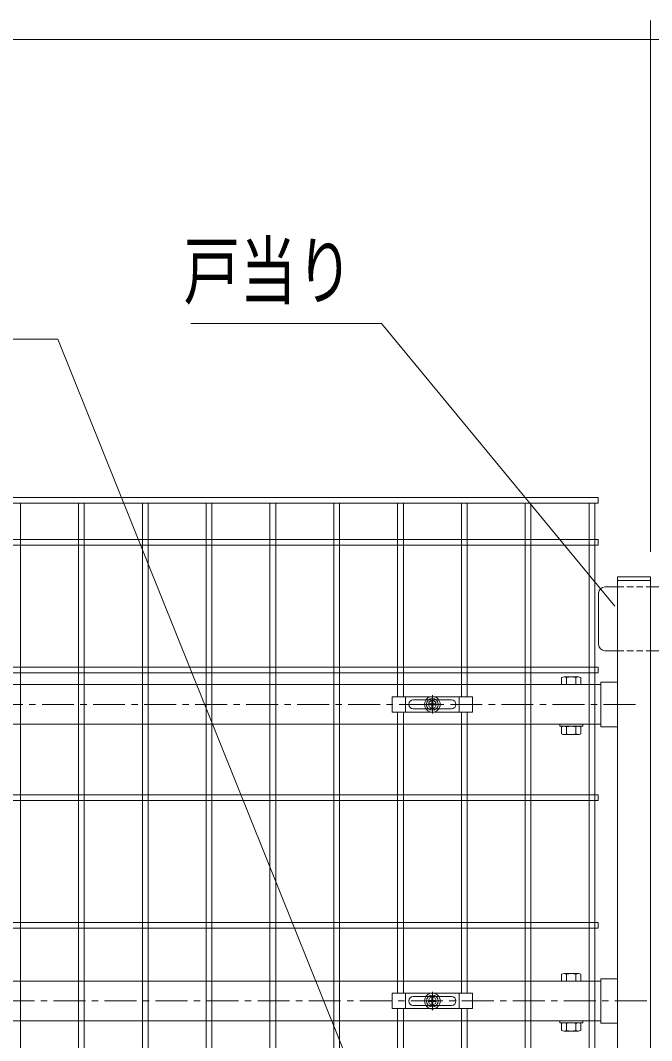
# Model space of a CAD drawing. Units: millimetres at full size; details may follow other scales. Extents: x -4455 to 4455, y -3150 to 3150.
# Drawn here: x 778 to 1272, y 149 to 948 of the extents above; entities that cross this region are included whole.
import ezdxf
from ezdxf.enums import TextEntityAlignment as Align

# ---------------------------------------------------------------- set-up
doc = ezdxf.new("R2010")
doc.units = ezdxf.units.MM
doc.header["$LTSCALE"] = 20
doc.linetypes.add('USER1', pattern=[2, 1.25, -0.25, 0.25, -0.25])
doc.linetypes.add('USER2', pattern=[0.375, 0.25, -0.125])
for name, color, linetype, lineweight in [('0-0_外形線', 7, 'Continuous', 18), ('0-1_軸線', 2, 'USER1', 18), ('0-3_寸法線', 1, 'Continuous', 18), ('0-6_NEO', 152, 'Continuous', 18), ('0-7_丁番', 3, 'Continuous', 18), ('0-8_固定金具', 41, 'Continuous', 18), ('0-B_扉横枠', 7, 'Continuous', 18)]:
    doc.layers.add(name, color=color, linetype=linetype, lineweight=lineweight)
doc.styles.add('ＭＳ ゴシック', font='')
doc.styles.get('ＭＳ ゴシック').set_extended_font_data('MS Gothic')

msp = doc.modelspace()

# ---------------------------------------------------------------- linework, layer by layer
at = {"layer": '0-0_外形線'}
for p, q in [((1245.67, 511.87), (1271.67, 511.87)), ((1245.67, 511.87), (1245.67, 508.87)), ((1271.67, 511.87), (1271.67, 508.87)), ((1245.67, 508.87), (1245.67, -226.67)), ((1271.67, 508.87), (1245.67, 508.87)), ((1271.67, -902.13), (1271.67, 508.87))]:
    msp.add_line(p, q, dxfattribs=at)
at = {"layer": '0-1_軸線'}
for p, q in [((1259.77, 411.87), (188.57, 411.87)), ((1268.77, 179.57), (197.57, 179.57))]:
    msp.add_line(p, q, dxfattribs=at)
at = {"layer": '0-3_寸法線'}
msp.add_line((1271.67, 531.37), (1271.67, 947.59), dxfattribs=at)
msp.add_line((1271.67, 531.37), (1271.67, 947.59), dxfattribs=at)
at = {"layer": '0-3_寸法線', "color": 2}
for p, q in [((179.67, 932.59), (1271.67, 932.59)), ((1234.17, 932.59), (1196.67, 932.59)), ((1271.67, 932.59), (1281.67, 932.59))]:
    msp.add_line(p, q, dxfattribs=at)
at = {"layer": '0-3_寸法線', "color": 4}
for points in [[(911.27, 710.21), (1060.85, 710.21), (1243.73, 488.73)], [(506.9, 697.81), (807.06, 697.81), (1108.11, -50.52)]]:
    msp.add_lwpolyline(points, dxfattribs=at)
at = {"layer": '0-6_NEO'}
for p, q in [((1230.67, 573.87), (220.67, 573.87)), ((1230.67, 569.37), (220.67, 569.37)), ((777.92, 569.37), (777.92, -891.63)), ((823.42, 569.37), (823.42, 36.62)), ((827.92, 569.37), (827.92, 36.62)), ((873.42, 569.37), (873.42, 36.62)), ((877.92, 569.37), (877.92, 36.62)), ((923.42, 569.37), (923.42, -891.63)), ((927.92, 569.37), (927.92, -891.63)), ((973.42, 569.37), (973.42, 36.62)), ((977.92, 569.37), (977.92, 36.62)), ((1023.42, 569.37), (1023.42, 36.62)), ((1027.92, 569.37), (1027.92, 36.62)), ((1073.42, 569.37), (1073.42, 417.87)), ((1077.92, 569.37), (1077.92, 417.87)), ((1123.42, 569.37), (1123.42, 417.87)), ((1127.92, 569.37), (1127.92, 417.87)), ((1173.42, 569.37), (1173.42, 36.62)), ((1177.92, 569.37), (1177.92, 36.62)), ((1223.42, 569.37), (1223.42, -891.63)), ((1227.92, 569.37), (1227.92, -891.63)), ((1230.67, 573.87), (1230.67, 569.37)), ((1230.67, 541.12), (220.67, 541.12)), ((1230.67, 536.62), (220.67, 536.62)), ((1230.67, 541.12), (1230.67, 536.62)), ((1230.67, 441.12), (220.67, 441.12)), ((1230.67, 441.12), (1230.67, 436.62)), ((1230.67, 436.62), (220.67, 436.62)), ((1073.42, 405.87), (1073.42, 185.57)), ((1077.92, 405.87), (1077.92, 185.57)), ((1123.42, 405.87), (1123.42, 185.57)), ((1127.92, 405.87), (1127.92, 185.57)), ((1230.67, 341.12), (220.67, 341.12)), ((1230.67, 336.62), (220.67, 336.62)), ((1230.67, 341.12), (1230.67, 336.62)), ((1230.67, 241.12), (220.67, 241.12)), ((1230.67, 241.12), (1230.67, 236.62)), ((1230.67, 236.62), (220.67, 236.62)), ((1073.42, 173.57), (1073.42, -566.83)), ((1077.92, 173.57), (1077.92, -566.83)), ((1123.42, 173.57), (1123.42, 36.62)), ((1127.92, 173.57), (1127.92, 36.62))]:
    msp.add_line(p, q, dxfattribs=at)
at = {"layer": '0-7_丁番'}
for p, q in [((1235.87, 503.87), (1245.67, 503.87)), ((1281.67, 503.87), (1271.67, 503.87)), ((1230.87, 498.87), (1230.87, 458.87)), ((1235.87, 453.87), (1245.67, 453.87)), ((1271.67, 453.87), (1281.67, 453.87))]:
    msp.add_line(p, q, dxfattribs=at)
at = {"layer": '0-7_丁番', "color": 4, "linetype": 'USER2'}
for p, q in [((1245.67, 503.87), (1271.67, 503.87)), ((1245.67, 453.87), (1271.67, 453.87))]:
    msp.add_line(p, q, dxfattribs=at)
at = {"layer": '0-7_丁番'}
for centre, start, end in [((1235.87, 498.87), 90, 180), ((1235.87, 458.87), 180, 270)]:
    msp.add_arc(centre, 5, start, end, dxfattribs=at)
at = {"layer": '0-8_固定金具'}
for p, q in [((1132.17, 417.87), (1069.17, 417.87)), ((1069.17, 417.87), (1069.17, 405.87)), ((1079.67, 405.87), (1079.67, 417.87)), ((1100.67, 413.87), (1100.67, 419.02)), ((1100.67, 413.87), (1100.67, 415.87)), ((1121.67, 405.87), (1121.67, 417.87)), ((1132.17, 417.87), (1132.17, 405.87)), ((1081.97, 411.87), (1082.17, 411.87)), ((1115.67, 415.37), (1085.67, 415.37)), ((1115.67, 408.37), (1085.67, 408.37)), ((1098.67, 411.87), (1093.52, 411.87)), ((1098.67, 411.87), (1096.67, 411.87)), ((1098.44, 412.24), (1098.44, 411.51)), ((1100.31, 412.24), (1098.44, 412.24)), ((1098.44, 412.24), (1098.44, 411.51)), ((1100.31, 412.24), (1098.44, 412.24)), ((1098.44, 411.51), (1100.31, 411.51)), ((1098.44, 411.51), (1100.31, 411.51)), ((1101.67, 411.87), (1099.67, 411.87)), ((1101.67, 411.87), (1099.67, 411.87)), ((1100.31, 414.1), (1100.31, 412.24)), ((1100.31, 414.1), (1100.31, 412.24)), ((1100.31, 414.1), (1100.31, 412.24)), ((1100.31, 414.1), (1100.31, 412.24)), ((1100.31, 414.1), (1100.31, 412.24)), ((1100.31, 414.1), (1100.31, 412.24)), ((1101.03, 414.1), (1100.31, 414.1)), ((1101.03, 414.1), (1100.31, 414.1)), ((1101.03, 414.1), (1100.31, 414.1)), ((1101.03, 414.1), (1100.31, 414.1)), ((1101.03, 414.1), (1100.31, 414.1)), ((1101.03, 414.1), (1100.31, 414.1)), ((1100.31, 411.51), (1100.31, 409.65)), ((1100.31, 411.51), (1100.31, 409.65)), ((1100.31, 409.65), (1101.03, 409.65)), ((1100.31, 409.65), (1101.03, 409.65)), ((1100.31, 409.65), (1101.03, 409.65)), ((1100.31, 409.65), (1101.03, 409.65)), ((1100.31, 409.65), (1101.03, 409.65)), ((1100.31, 409.65), (1101.03, 409.65)), ((1100.67, 410.87), (1100.67, 412.87)), ((1100.67, 410.87), (1100.67, 412.87)), ((1100.67, 409.87), (1100.67, 404.73)), ((1100.67, 409.87), (1100.67, 407.87)), ((1101.03, 412.24), (1101.03, 414.1)), ((1101.03, 412.24), (1101.03, 414.1)), ((1101.03, 412.24), (1101.03, 414.1)), ((1101.03, 412.24), (1101.03, 414.1)), ((1101.03, 412.24), (1101.03, 414.1)), ((1101.03, 412.24), (1101.03, 414.1)), ((1102.9, 412.24), (1101.03, 412.24)), ((1102.9, 412.24), (1101.03, 412.24)), ((1102.9, 412.24), (1101.03, 412.24)), ((1101.03, 411.51), (1102.9, 411.51)), ((1101.03, 409.65), (1101.03, 411.51)), ((1101.03, 411.51), (1102.9, 411.51)), ((1101.03, 409.65), (1101.03, 411.51)), ((1101.03, 411.51), (1102.9, 411.51)), ((1101.03, 409.65), (1101.03, 411.51)), ((1102.67, 411.87), (1107.82, 411.87)), ((1102.67, 411.87), (1104.67, 411.87)), ((1102.9, 411.51), (1102.9, 412.24)), ((1102.9, 411.51), (1102.9, 412.24)), ((1102.9, 411.51), (1102.9, 412.24)), ((1119.17, 411.87), (1119.37, 411.87)), ((1132.17, 405.87), (1069.17, 405.87)), ((1132.17, 185.57), (1069.17, 185.57)), ((1069.17, 185.57), (1069.17, 173.57)), ((1079.67, 173.57), (1079.67, 185.57)), ((1100.67, 181.57), (1100.67, 186.72)), ((1121.67, 173.57), (1121.67, 185.57)), ((1132.17, 185.57), (1132.17, 173.57)), ((1081.97, 179.57), (1082.17, 179.57)), ((1115.67, 183.07), (1085.67, 183.07)), ((1115.67, 176.07), (1085.67, 176.07)), ((1098.67, 179.57), (1093.52, 179.57)), ((1098.67, 179.57), (1096.67, 179.57)), ((1098.44, 179.94), (1098.44, 179.21)), ((1098.44, 179.94), (1098.44, 179.21)), ((1098.44, 179.94), (1098.44, 179.21)), ((1098.44, 179.94), (1098.44, 179.21)), ((1098.44, 179.94), (1098.44, 179.21)), ((1098.44, 179.94), (1098.44, 179.21)), ((1100.31, 179.94), (1098.44, 179.94)), ((1100.31, 179.94), (1098.44, 179.94)), ((1100.31, 179.94), (1098.44, 179.94)), ((1100.31, 179.94), (1098.44, 179.94)), ((1100.31, 179.94), (1098.44, 179.94)), ((1100.31, 179.94), (1098.44, 179.94)), ((1098.44, 179.21), (1100.31, 179.21)), ((1098.44, 179.21), (1100.31, 179.21)), ((1098.44, 179.21), (1100.31, 179.21)), ((1098.44, 179.21), (1100.31, 179.21)), ((1098.44, 179.21), (1100.31, 179.21)), ((1098.44, 179.21), (1100.31, 179.21)), ((1101.67, 179.57), (1099.67, 179.57)), ((1101.67, 179.57), (1099.67, 179.57)), ((1100.31, 181.8), (1100.31, 179.94)), ((1100.31, 181.8), (1100.31, 179.94)), ((1100.31, 181.8), (1100.31, 179.94)), ((1100.31, 181.8), (1100.31, 179.94)), ((1100.31, 181.8), (1100.31, 179.94)), ((1100.31, 181.8), (1100.31, 179.94)), ((1101.03, 181.8), (1100.31, 181.8)), ((1101.03, 181.8), (1100.31, 181.8)), ((1101.03, 181.8), (1100.31, 181.8)), ((1101.03, 181.8), (1100.31, 181.8)), ((1101.03, 181.8), (1100.31, 181.8)), ((1101.03, 181.8), (1100.31, 181.8)), ((1100.31, 179.21), (1100.31, 177.35)), ((1100.31, 179.21), (1100.31, 177.35)), ((1100.31, 179.21), (1100.31, 177.35)), ((1100.31, 179.21), (1100.31, 177.35)), ((1100.31, 179.21), (1100.31, 177.35)), ((1100.31, 179.21), (1100.31, 177.35)), ((1100.31, 177.35), (1101.03, 177.35)), ((1100.31, 177.35), (1101.03, 177.35)), ((1100.31, 177.35), (1101.03, 177.35)), ((1100.31, 177.35), (1101.03, 177.35)), ((1100.31, 177.35), (1101.03, 177.35)), ((1100.31, 177.35), (1101.03, 177.35)), ((1100.67, 181.57), (1100.67, 183.57)), ((1100.67, 178.57), (1100.67, 180.57)), ((1100.67, 178.57), (1100.67, 180.57)), ((1100.67, 177.57), (1100.67, 172.43)), ((1100.67, 177.57), (1100.67, 175.57)), ((1101.03, 179.94), (1101.03, 181.8)), ((1101.03, 179.94), (1101.03, 181.8)), ((1101.03, 179.94), (1101.03, 181.8)), ((1101.03, 179.94), (1101.03, 181.8)), ((1101.03, 179.94), (1101.03, 181.8)), ((1101.03, 179.94), (1101.03, 181.8)), ((1102.9, 179.94), (1101.03, 179.94)), ((1102.9, 179.94), (1101.03, 179.94)), ((1102.9, 179.94), (1101.03, 179.94)), ((1101.03, 177.35), (1101.03, 179.21)), ((1101.03, 177.35), (1101.03, 179.21)), ((1101.03, 177.35), (1101.03, 179.21)), ((1101.03, 177.35), (1101.03, 179.21)), ((1101.03, 177.35), (1101.03, 179.21)), ((1101.03, 177.35), (1101.03, 179.21)), ((1101.03, 179.21), (1102.9, 179.21)), ((1101.03, 179.21), (1102.9, 179.21)), ((1101.03, 179.21), (1102.9, 179.21)), ((1101.03, 179.21), (1102.9, 179.21)), ((1101.03, 179.21), (1102.9, 179.21)), ((1101.03, 179.21), (1102.9, 179.21)), ((1102.67, 179.57), (1104.67, 179.57)), ((1102.67, 179.57), (1107.82, 179.57)), ((1102.9, 179.21), (1102.9, 179.94)), ((1102.9, 179.21), (1102.9, 179.94)), ((1102.9, 179.21), (1102.9, 179.94)), ((1119.17, 179.57), (1119.37, 179.57)), ((1132.17, 173.57), (1069.17, 173.57))]:
    msp.add_line(p, q, dxfattribs=at)
for points in [[(1100.31, 412.24), (1098.44, 412.24), (1098.44, 411.51)], [(1100.31, 412.24), (1098.44, 412.24), (1098.44, 411.51)], [(1100.31, 412.24), (1098.44, 412.24), (1098.44, 411.51)], [(1100.31, 412.24), (1098.44, 412.24), (1098.44, 411.51)], [(1098.44, 411.51), (1100.31, 411.51), (1100.31, 409.65)], [(1098.44, 411.51), (1100.31, 411.51), (1100.31, 409.65)], [(1098.44, 411.51), (1100.31, 411.51), (1100.31, 409.65)], [(1098.44, 411.51), (1100.31, 411.51), (1100.31, 409.65)], [(1102.9, 411.51), (1102.9, 412.24), (1101.03, 412.24)], [(1102.9, 411.51), (1102.9, 412.24), (1101.03, 412.24)], [(1102.9, 411.51), (1102.9, 412.24), (1101.03, 412.24)], [(1101.03, 409.65), (1101.03, 411.51), (1102.9, 411.51)], [(1101.03, 409.65), (1101.03, 411.51), (1102.9, 411.51)], [(1101.03, 409.65), (1101.03, 411.51), (1102.9, 411.51)], [(1102.9, 179.21), (1102.9, 179.94), (1101.03, 179.94)], [(1102.9, 179.21), (1102.9, 179.94), (1101.03, 179.94)], [(1102.9, 179.21), (1102.9, 179.94), (1101.03, 179.94)]]:
    msp.add_lwpolyline(points, dxfattribs=at)
for centre, radius in [((1100.67, 411.87), 6.15), ((1100.67, 411.87), 6.15), ((1100.67, 411.87), 6.15), ((1100.67, 411.87), 6.15), ((1100.67, 411.87), 6.15), ((1100.67, 411.87), 6.15), ((1100.67, 411.87), 4.59), ((1100.67, 411.87), 4.59), ((1100.67, 411.87), 4.59), ((1100.67, 411.87), 4.59), ((1100.67, 411.87), 4.59), ((1100.67, 411.87), 4.59), ((1100.67, 411.87), 3), ((1100.67, 179.57), 6.15), ((1100.67, 179.57), 6.15), ((1100.67, 179.57), 6.15), ((1100.67, 179.57), 6.15), ((1100.67, 179.57), 6.15), ((1100.67, 179.57), 6.15), ((1100.67, 179.57), 4.59), ((1100.67, 179.57), 4.59), ((1100.67, 179.57), 4.59), ((1100.67, 179.57), 4.59), ((1100.67, 179.57), 4.59), ((1100.67, 179.57), 4.59), ((1100.67, 179.57), 3)]:
    msp.add_circle(centre, radius, dxfattribs=at)
for centre, start, end in [((1085.67, 411.87), 90, 180), ((1085.67, 411.87), 180, 270), ((1115.67, 411.87), 0, 90), ((1115.67, 411.87), 270, 360), ((1085.67, 179.57), 90, 180), ((1085.67, 179.57), 180, 270), ((1115.67, 179.57), 0, 90), ((1115.67, 179.57), 270, 360)]:
    msp.add_arc(centre, 3.5, start, end, dxfattribs=at)
at = {"layer": '0-B_扉横枠'}
for p, q in [((1201.97, 427.37), (1201.97, 432.82)), ((1203.84, 433.38), (1215.1, 433.38)), ((1205.72, 427.37), (1205.72, 432.82)), ((1213.22, 427.37), (1213.22, 432.82)), ((1216.97, 427.37), (1216.97, 432.82)), ((1232.67, 427.37), (218.67, 427.37)), ((1201.97, 427.37), (1216.97, 427.37)), ((1232.67, 429.32), (1245.67, 429.32)), ((1232.67, 429.32), (1232.67, 394.42)), ((218.67, 396.37), (1232.67, 396.37)), ((1200.47, 396.37), (1200.47, 394.77)), ((1218.47, 394.77), (1200.47, 394.77)), ((1201.97, 394.22), (1201.97, 388.82)), ((1215.1, 394.77), (1203.84, 394.77)), ((1205.72, 394.22), (1205.72, 388.82)), ((1213.22, 394.22), (1213.22, 388.82)), ((1216.97, 394.22), (1216.97, 388.82)), ((1218.47, 396.37), (1218.47, 394.77)), ((1232.67, 394.42), (1245.67, 394.42)), ((1215.1, 388.27), (1203.84, 388.27)), ((1201.97, 195.07), (1201.97, 200.52)), ((1203.84, 201.08), (1215.1, 201.08)), ((1205.72, 195.07), (1205.72, 200.52)), ((1213.22, 195.07), (1213.22, 200.52)), ((1216.97, 195.07), (1216.97, 200.52)), ((1232.67, 195.07), (218.67, 195.07)), ((1201.97, 195.07), (1216.97, 195.07)), ((1232.67, 197.02), (1245.67, 197.02)), ((1232.67, 197.02), (1232.67, 162.12)), ((218.67, 164.07), (1232.67, 164.07)), ((1200.47, 164.07), (1200.47, 162.47)), ((1218.47, 162.47), (1200.47, 162.47)), ((1201.97, 161.92), (1201.97, 156.52)), ((1215.1, 162.47), (1203.84, 162.47)), ((1205.72, 161.92), (1205.72, 156.52)), ((1213.22, 161.92), (1213.22, 156.52)), ((1216.97, 161.92), (1216.97, 156.52)), ((1218.47, 164.07), (1218.47, 162.47)), ((1232.67, 162.12), (1245.67, 162.12)), ((1215.1, 155.97), (1203.84, 155.97))]:
    msp.add_line(p, q, dxfattribs=at)
for centre, radius, start, end in [((1203.84, 429.92), 3.46, 57.13278, 122.86722), ((1209.47, 420.38), 12.99, 73.22135, 106.77865), ((1215.1, 429.92), 3.46, 57.13278, 122.86722), ((1203.84, 391.32), 3.46, 57.13278, 122.86722), ((1209.47, 381.78), 12.99, 73.22135, 106.77865), ((1215.1, 391.32), 3.46, 57.13278, 122.86722), ((1203.84, 391.73), 3.46, 237.13278, 302.86722), ((1209.47, 401.26), 12.99, 253.22135, 286.77865), ((1215.1, 391.73), 3.46, 237.13278, 302.86722), ((1203.84, 197.62), 3.46, 57.13278, 122.86722), ((1209.47, 188.08), 12.99, 73.22135, 106.77865), ((1215.1, 197.62), 3.46, 57.13278, 122.86722), ((1203.84, 159.02), 3.46, 57.13278, 122.86722), ((1209.47, 149.48), 12.99, 73.22135, 106.77865), ((1215.1, 159.02), 3.46, 57.13278, 122.86722), ((1203.84, 159.43), 3.46, 237.13278, 302.86722), ((1209.47, 168.96), 12.99, 253.22135, 286.77865), ((1215.1, 159.43), 3.46, 237.13278, 302.86722)]:
    msp.add_arc(centre, radius, start, end, dxfattribs=at)

# ---------------------------------------------------------------- texts
at = {"layer": '0-3_寸法線', "color": 3, "style": 'ＭＳ ゴシック', "width": 0.75}
msp.add_text('戸当り', height=43.26, dxfattribs=at).set_placement((905.65, 716.88), align=Align.BOTTOM_LEFT)

doc.saveas('drawing.dxf')
